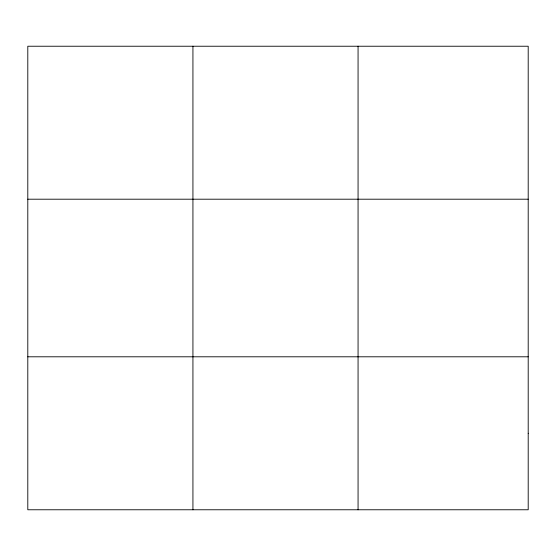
<?xml version="1.0" encoding="UTF-8"?>
<svg xmlns="http://www.w3.org/2000/svg" width="556" height="556" viewBox="0 0 556 556"><rect width="100%" height="100%" fill="white"/><g stroke="black" fill="none" stroke-linecap="round" stroke-linejoin="round"><path stroke-width="0.83" d="M192.932 46.231L192.932 509.769M358.064 46.231L358.064 509.769M27.8 199.201L528.2 199.201M27.8 356.799L528.2 356.799M528.2 433.284L528.2 509.769L27.8 509.769L27.8 46.231L528.2 46.231L528.2 433.284"/></g></svg>
